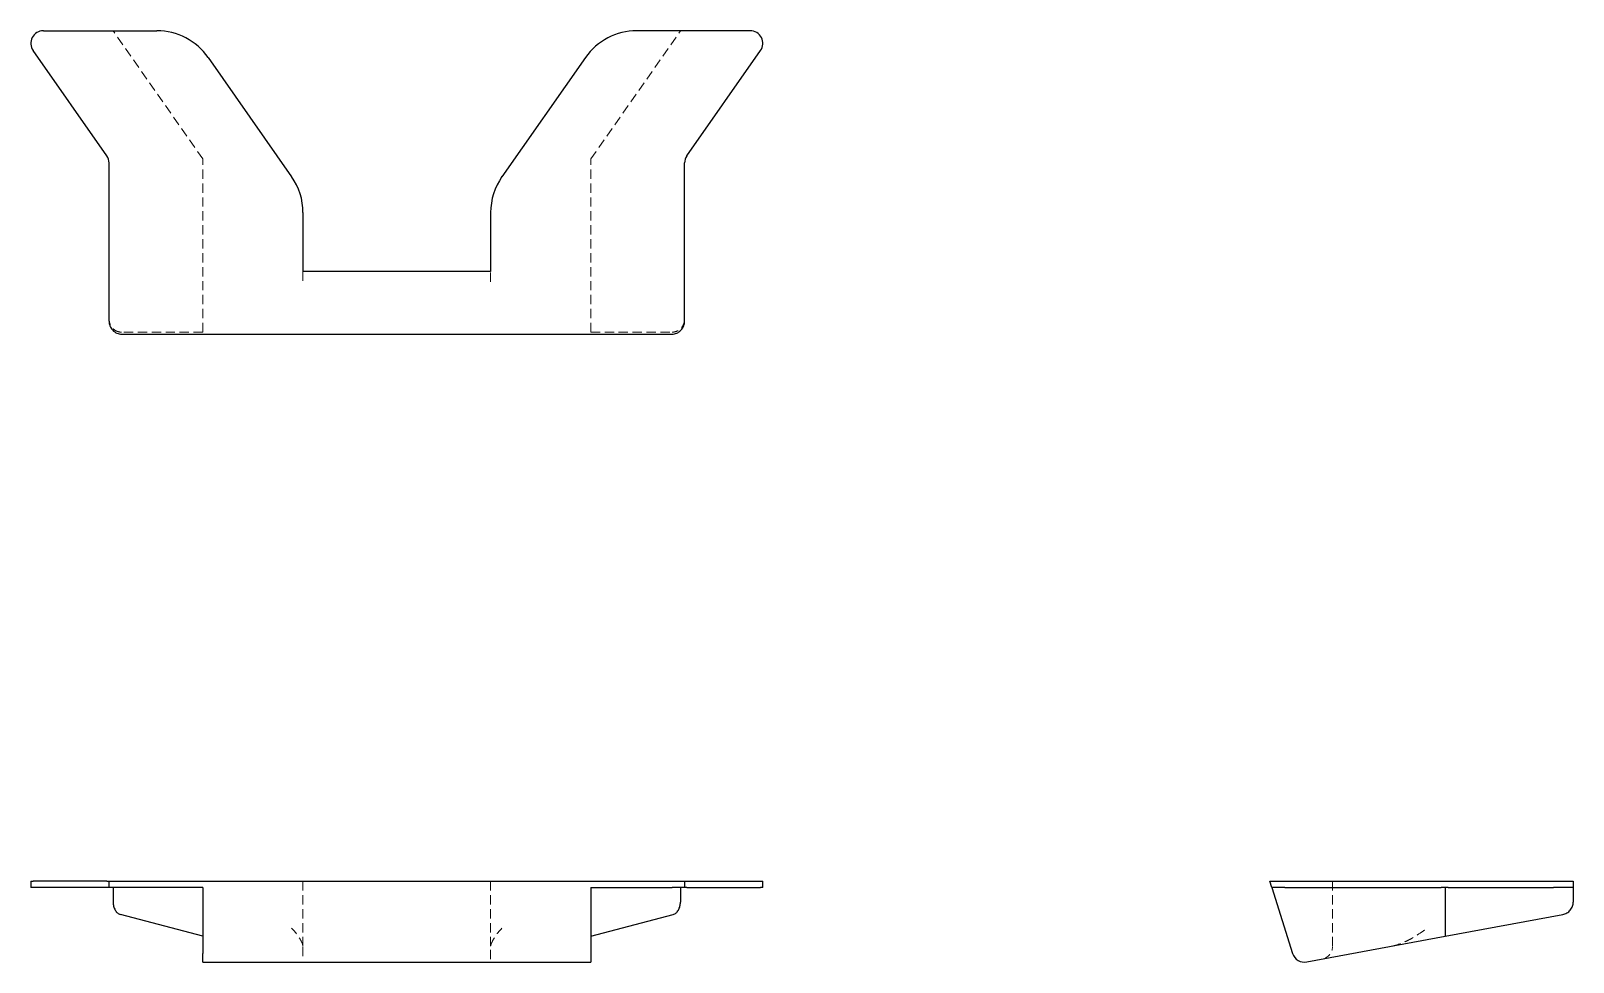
# Model space of a CAD drawing. Header units: millimetres. Extents: x 33 to 244, y 51 to 179.
import ezdxf

# ---------------------------------------------------------------- set-up
doc = ezdxf.new("R2010")
doc.units = ezdxf.units.MM
doc.linetypes.add('HIDDEN', pattern=[1.905, 1.27, -0.635])

msp = doc.modelspace()

# ---------------------------------------------------------------- linework, layer by layer
at = {"color": 7, "linetype": 'Continuous', "lineweight": 25}
for p, q in [((34.71, 178.72), (50.23, 178.72)), ((131.29, 178.72), (115.77, 178.72)), ((43.37, 161.65), (33.31, 176.03)), ((57.23, 175.07), (68.63, 158.79)), ((108.77, 175.07), (97.37, 158.79)), ((122.63, 161.65), (132.69, 176.03)), ((43.68, 139.07), (43.68, 160.67)), ((122.32, 139.07), (122.32, 160.67)), ((70.18, 153.89), (70.18, 145.83)), ((95.82, 153.89), (95.82, 145.83)), ((95.82, 145.83), (70.18, 145.83)), ((45.39, 137.28), (120.61, 137.28)), ((33, 62.53), (33, 61.67)), ((33, 62.53), (33.31, 62.53)), ((33.31, 61.67), (33, 61.67)), ((43.37, 62.53), (33.31, 62.53)), ((43.37, 61.67), (33.31, 61.67)), ((43.37, 62.53), (43.68, 62.53)), ((43.68, 61.67), (43.37, 61.67)), ((43.68, 61.67), (43.68, 62.53)), ((44.25, 61.67), (44.25, 59.68)), ((45.39, 62.53), (120.61, 62.53)), ((56.5, 61.67), (45.39, 61.67)), ((56.5, 61.67), (56.5, 52.67)), ((109.5, 61.67), (120.61, 61.67)), ((109.5, 61.67), (109.5, 52.67)), ((121.75, 61.67), (121.75, 59.68)), ((122.32, 62.53), (122.32, 61.67)), ((122.32, 62.53), (122.63, 62.53)), ((122.63, 61.67), (122.32, 61.67)), ((122.63, 62.53), (132.69, 62.53)), ((122.63, 61.67), (132.69, 61.67)), ((132.69, 62.53), (133, 62.53)), ((133, 61.67), (132.69, 61.67)), ((133, 61.67), (133, 62.53)), ((202.55, 61.67), (202.28, 62.53)), ((202.55, 61.67), (205.39, 52.67)), ((204.07, 62.53), (225.67, 62.53)), ((204.34, 61.67), (225.67, 61.67)), ((225.67, 62.53), (226.65, 62.53)), ((226.65, 61.67), (225.67, 61.67)), ((226.21, 61.67), (226.21, 55.01)), ((226.65, 62.53), (241.03, 62.53)), ((226.65, 61.67), (241.03, 61.67)), ((241.03, 62.53), (243.72, 62.53)), ((243.72, 61.67), (241.03, 61.67)), ((243.72, 62.53), (243.72, 61.67)), ((243.72, 61.67), (243.72, 59.68)), ((56.5, 55.01), (45.23, 58)), ((109.5, 55.01), (120.77, 58)), ((226.21, 55.01), (242.32, 58)), ((207.33, 51.5), (226.21, 55.01)), ((56.5, 51.47), (56.5, 52.67)), ((56.5, 51.47), (109.5, 51.47)), ((109.5, 52.67), (109.5, 51.47))]:
    msp.add_line(p, q, dxfattribs=at)
at = {"color": 7, "linetype": 'HIDDEN', "lineweight": 18}
for p, q in [((56.5, 161.21), (44.25, 178.72)), ((109.5, 161.21), (121.75, 178.72)), ((56.5, 137.55), (56.5, 161.21)), ((109.5, 137.55), (109.5, 161.21)), ((70.18, 145.83), (70.18, 144.43)), ((95.82, 144.43), (95.82, 145.83)), ((56.5, 137.55), (45.39, 137.55)), ((109.5, 137.55), (120.61, 137.55)), ((70.18, 62.53), (70.18, 53.57)), ((95.82, 62.53), (95.82, 53.57)), ((210.83, 62.53), (210.83, 53.57)), ((70.18, 53.57), (70.18, 51.89)), ((95.82, 51.89), (95.82, 53.57))]:
    msp.add_line(p, q, dxfattribs=at)
at = {"color": 7, "linetype": 'Continuous', "lineweight": 25}
for centre, radius, start, end in [((34.71, 177.01), 1.71, 90, 215), ((50.23, 170.17), 8.55, 35, 90), ((115.77, 170.17), 8.55, 90, 145), ((131.29, 177.01), 1.71, 325, 90), ((41.97, 160.67), 1.71, 0, 35), ((124.03, 160.67), 1.71, 145, 180), ((61.63, 153.89), 8.55, 0, 35), ((104.37, 153.89), 8.55, 145, 180), ((207.02, 53.18), 1.71, 197.5, 280.5171)]:
    msp.add_arc(centre, radius, start, end, dxfattribs=at)
at = {"color": 7, "linetype": 'HIDDEN', "lineweight": 18}
msp.add_arc((209.12, 53.57), 1.71, 280.5171, 0, dxfattribs=at)
for points, knots in [([(45.39, 137.55), (45.19, 137.55), (44.97, 137.59), (44.55, 137.76), (44.35, 137.9), (44.02, 138.25), (43.89, 138.46), (43.72, 138.9), (43.68, 139.13), (43.68, 139.34)], [0, 0, 0, 0, 0.25, 0.25, 0.5, 0.5, 0.75, 0.75, 1, 1, 1, 1]), ([(122.32, 139.34), (122.32, 139.13), (122.28, 138.9), (122.11, 138.46), (121.98, 138.25), (121.65, 137.9), (121.45, 137.76), (121.03, 137.59), (120.81, 137.55), (120.61, 137.55)], [0, 0, 0, 0, 0.25, 0.25, 0.5, 0.5, 0.75, 0.75, 1, 1, 1, 1]), ([(70.18, 53.65), (70.18, 53.74), (70.14, 53.89), (70.03, 54.15), (69.98, 54.25), (69.88, 54.46), (69.82, 54.56), (69.62, 54.89), (69.46, 55.13), (69.08, 55.61), (68.87, 55.86), (68.63, 56.11)], [0, 0, 0, 0, 0.25, 0.25, 0.375, 0.375, 0.5, 0.5, 0.75, 0.75, 1, 1, 1, 1]), ([(95.82, 53.65), (95.82, 53.74), (95.86, 53.89), (95.97, 54.15), (96.02, 54.25), (96.12, 54.46), (96.18, 54.56), (96.38, 54.89), (96.54, 55.13), (96.92, 55.61), (97.13, 55.86), (97.37, 56.11)], [0, 0, 0, 0, 0.25, 0.25, 0.375, 0.375, 0.5, 0.5, 0.75, 0.75, 1, 1, 1, 1]), ([(218.92, 53.65), (219.39, 53.74), (219.85, 53.89), (220.51, 54.15), (220.73, 54.25), (221.16, 54.46), (221.36, 54.56), (221.97, 54.89), (222.35, 55.13), (223.1, 55.61), (223.45, 55.86), (223.79, 56.11)], [0, 0, 0, 0, 0.25, 0.25, 0.375, 0.375, 0.5, 0.5, 0.75, 0.75, 1, 1, 1, 1])]:
    msp.add_open_spline(points, degree=3, knots=knots, dxfattribs=at)
at = {"color": 7, "linetype": 'Continuous', "lineweight": 25}
for points in [[(43.68, 139.07), (43.68, 138.86), (43.72, 138.63), (43.89, 138.19), (44.02, 137.98), (44.35, 137.63), (44.55, 137.49), (44.97, 137.32), (45.19, 137.28), (45.39, 137.28)], [(120.61, 137.28), (120.81, 137.28), (121.03, 137.32), (121.45, 137.49), (121.65, 137.63), (121.98, 137.98), (122.11, 138.19), (122.28, 138.63), (122.32, 138.86), (122.32, 139.07)], [(43.68, 62.53), (43.68, 62.53), (43.72, 62.53), (43.89, 62.53), (44.02, 62.53), (44.35, 62.53), (44.55, 62.53), (44.97, 62.53), (45.19, 62.53), (45.39, 62.53)], [(45.39, 61.67), (45.19, 61.67), (44.97, 61.67), (44.55, 61.67), (44.35, 61.67), (44.02, 61.67), (43.89, 61.67), (43.72, 61.67), (43.68, 61.67), (43.68, 61.67)], [(120.61, 62.53), (120.81, 62.53), (121.03, 62.53), (121.45, 62.53), (121.65, 62.53), (121.98, 62.53), (122.11, 62.53), (122.28, 62.53), (122.32, 62.53), (122.32, 62.53)], [(122.32, 61.67), (122.32, 61.67), (122.28, 61.67), (122.11, 61.67), (121.98, 61.67), (121.65, 61.67), (121.45, 61.67), (121.03, 61.67), (120.81, 61.67), (120.61, 61.67)], [(202.28, 62.53), (202.28, 62.53), (202.32, 62.53), (202.49, 62.53), (202.63, 62.53), (202.98, 62.53), (203.19, 62.53), (203.63, 62.53), (203.86, 62.53), (204.07, 62.53)], [(204.34, 61.67), (204.13, 61.67), (203.9, 61.67), (203.46, 61.67), (203.25, 61.67), (202.9, 61.67), (202.76, 61.67), (202.59, 61.67), (202.55, 61.67), (202.55, 61.67)], [(44.25, 59.68), (44.25, 59.49), (44.27, 59.3), (44.36, 58.92), (44.43, 58.74), (44.62, 58.42), (44.73, 58.29), (44.97, 58.09), (45.1, 58.03), (45.23, 58)], [(120.77, 58), (120.9, 58.03), (121.03, 58.09), (121.27, 58.29), (121.38, 58.42), (121.57, 58.74), (121.64, 58.92), (121.73, 59.3), (121.75, 59.49), (121.75, 59.68)], [(242.32, 58), (242.5, 58.03), (242.68, 58.09), (243.03, 58.29), (243.19, 58.42), (243.45, 58.74), (243.56, 58.92), (243.69, 59.3), (243.72, 59.49), (243.72, 59.68)]]:
    msp.add_open_spline(points, degree=3, knots=[0, 0, 0, 0, 0.25, 0.25, 0.5, 0.5, 0.75, 0.75, 1, 1, 1, 1], dxfattribs=at)

doc.saveas('drawing.dxf')
